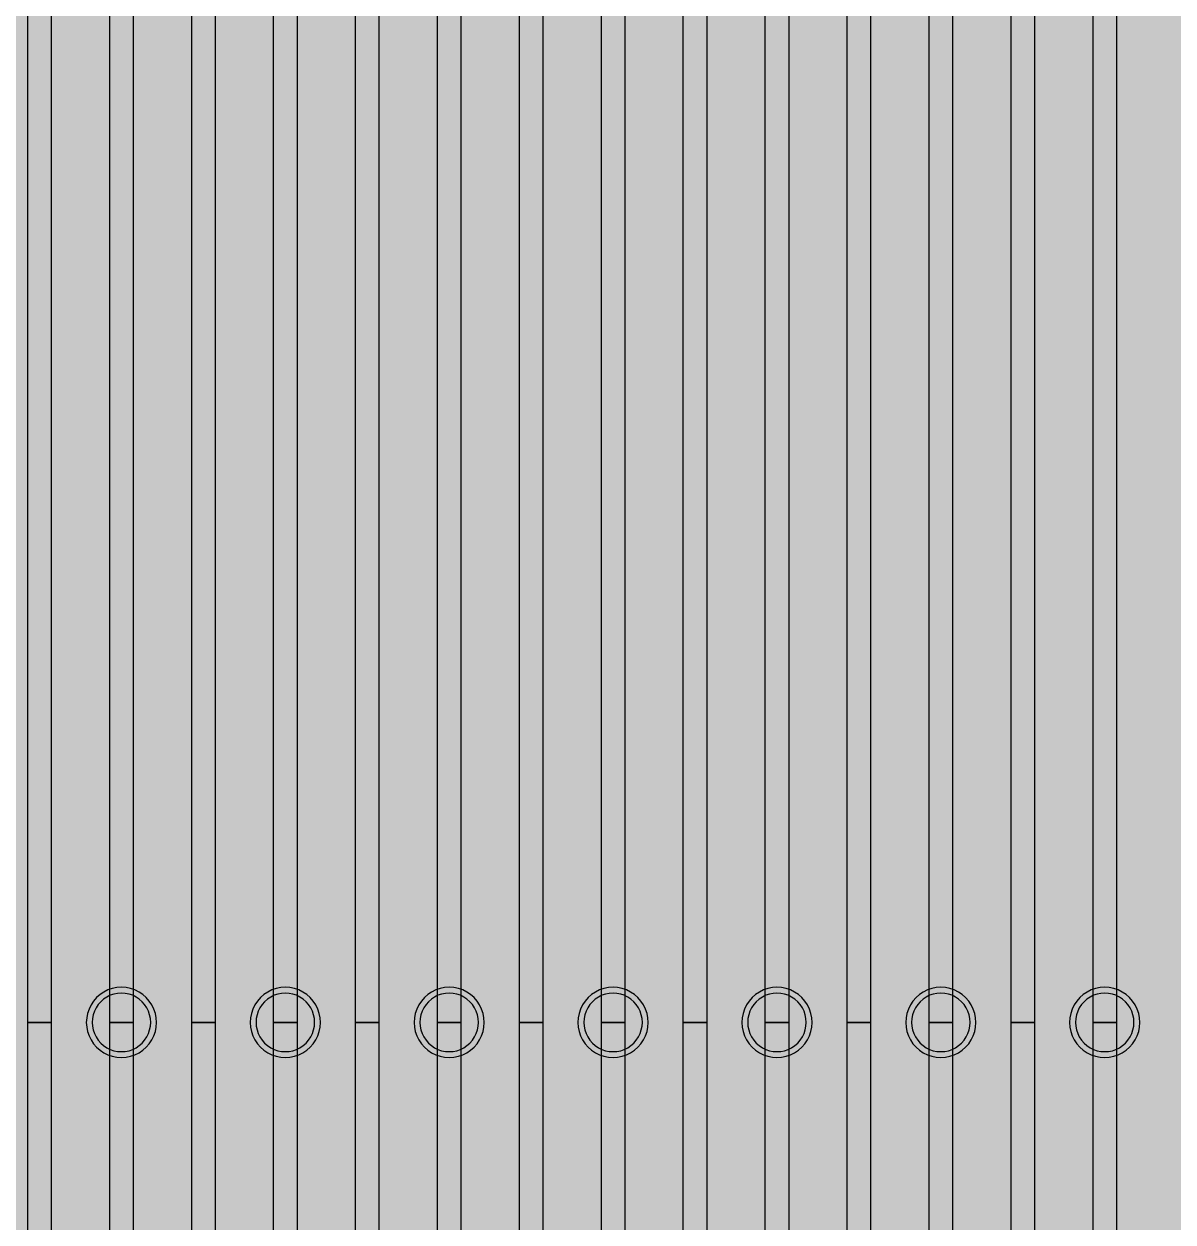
# Model space of a CAD drawing. Header units: metres. Extents: x -7231 to 10969, y -37556 to 1873.
# Drawn here: x 1703.2 to 1801.3, y -16649 to -16546.6 of the extents above; entities that cross this region are included whole.
import ezdxf

# ---------------------------------------------------------------- set-up
doc = ezdxf.new("R2010")
doc.units = ezdxf.units.M
for name, color, linetype in [('Metal1', 4, 'CONTINUOUS'), ('Metal2', 3, 'CONTINUOUS'), ('Polyimide', 7, 'CONTINUOUS')]:
    doc.layers.add(name, color=color, linetype=linetype)

msp = doc.modelspace()

# ---------------------------------------------------------------- hatches: boundary and pattern name
at = {"layer": 'Polyimide'}
msp.add_hatch(color=7, dxfattribs=at).paths.add_polyline_path([(4065.69, -468), (4066.67, -501.99), (4068.51, -535.99), (4071.41, -569.99), (4075.54, -603.99), (4081.04, -637.99), (4088.01, -671.99), (4096.52, -705.98), (4106.62, -739.98), (4118.33, -773.98), (4131.63, -807.98), (4146.49, -841.98), (4162.87, -875.98), (4180.68, -909.97), (4199.83, -943.97), (4220.22, -977.97), (4241.73, -1011.97), (4264.21, -1045.97), (4287.52, -1079.96), (4311.51, -1113.96), (4336.01, -1147.96), (4360.86, -1181.96), (4385.88, -1215.96), (4410.89, -1249.96), (4435.74, -1283.95), (4460.24, -1317.95), (4484.23, -1351.95), (4507.54, -1385.95), (4530.02, -1419.95), (4551.53, -1453.94), (4571.92, -1487.94), (4591.07, -1521.94), (4608.88, -1555.94), (4625.26, -1589.94), (4640.12, -1623.94), (4653.42, -1657.93), (4665.13, -1691.93), (4675.23, -1725.93), (4683.74, -1759.93), (4690.71, -1793.93), (4696.21, -1827.93), (4700.34, -1861.92), (4703.24, -1895.92), (4705.08, -1929.92), (4706.06, -1963.92), (4706.44, -1997.92), (4706.5, -2031.91), (4706.5, -4793.02), (4709.95, -4838.39), (4720.22, -4882.71), (4737.08, -4924.98), (4760.13, -4964.2), (4788.85, -4999.49), (4822.58, -5030.03), (4860.53, -5055.12), (4901.85, -5074.18), (4901.85, -5074.18), (4970.68, -5105.23), (5034.7, -5145.26), (5092.76, -5193.54), (5143.8, -5249.19), (5186.89, -5311.2), (5221.24, -5378.44), (5246.23, -5449.69), (5261.41, -5523.66), (5266.5, -5599), (5261.41, -5674.34), (5246.23, -5748.31), (5221.24, -5819.56), (5186.89, -5886.8), (5143.8, -5948.81), (5092.76, -6004.46), (5034.7, -6052.74), (4970.68, -6092.77), (4901.85, -6123.82), (4860.53, -6142.88), (4822.58, -6167.97), (4788.85, -6198.51), (4760.13, -6233.8), (4737.08, -6273.02), (4720.22, -6315.29), (4709.95, -6359.61), (4706.5, -6404.98), (4706.5, -9221.52), (4709.95, -9266.88), (4720.22, -9311.21), (4737.08, -9353.47), (4760.13, -9392.7), (4788.85, -9427.98), (4822.58, -9458.52), (4860.53, -9483.61), (4901.85, -9502.67), (4970.68, -9533.72), (5034.7, -9573.75), (5092.76, -9622.03), (5143.8, -9677.68), (5186.89, -9739.69), (5221.24, -9806.94), (5246.23, -9878.19), (5261.41, -9952.16), (5266.5, -10027.49), (5261.41, -10102.83), (5246.23, -10176.8), (5221.24, -10248.05), (5186.89, -10315.3), (5143.8, -10377.31), (5092.76, -10432.96), (5034.7, -10481.24), (4970.68, -10521.27), (4901.85, -10552.32), (4860.53, -10571.38), (4822.58, -10596.46), (4788.85, -10627), (4760.13, -10662.29), (4737.08, -10701.52), (4720.22, -10743.78), (4709.95, -10788.1), (4706.5, -10833.47), (4706.5, -13650.01), (4709.95, -13695.38), (4720.22, -13739.7), (4737.08, -13781.96), (4760.13, -13821.19), (4788.85, -13856.48), (4822.58, -13887.02), (4860.53, -13912.11), (4901.85, -13931.17), (4970.68, -13962.22), (5034.7, -14002.25), (5092.76, -14050.53), (5143.8, -14106.18), (5186.89, -14168.19), (5221.24, -14235.43), (5246.23, -14306.68), (5261.41, -14380.65), (5266.5, -14455.99), (5261.41, -14531.33), (5246.23, -14605.29), (5221.24, -14676.55), (5186.89, -14743.79), (5143.8, -14805.8), (5092.76, -14861.45), (5034.7, -14909.73), (4970.68, -14949.76), (4901.85, -14980.81), (4860.53, -14999.87), (4822.58, -15024.96), (4788.85, -15055.5), (4760.13, -15090.79), (4737.08, -15130.01), (4720.22, -15172.27), (4709.95, -15216.6), (4706.5, -15261.97), (4706.5, -15455.99), (4720.95, -15750.04), (4764.14, -16041.26), (4835.68, -16326.84), (4934.86, -16604.04), (5060.74, -16870.18), (5212.09, -17122.7), (5387.47, -17359.17), (5585.18, -17577.31), (5803.32, -17775.02), (6039.79, -17950.4), (6292.31, -18101.75), (6558.45, -18227.63), (6835.65, -18326.81), (7121.23, -18398.34), (7412.45, -18441.54), (7706.5, -18455.99), (9969.01, -18455.99), (10047.42, -18459.84), (10125.08, -18471.36), (10201.23, -18490.44), (10275.15, -18516.89), (10346.12, -18550.45), (10413.46, -18590.81), (10476.52, -18637.58), (10534.69, -18690.3), (10587.41, -18748.47), (10634.18, -18811.53), (10674.54, -18878.87), (10708.11, -18949.84), (10734.56, -19023.76), (10753.63, -19099.92), (10765.15, -19177.58), (10769.01, -19255.99), (10769.01, -20895.8), (10730.24, -20951.41), (10694.6, -21009.08), (10662.21, -21068.63), (10633.17, -21129.89), (10607.55, -21192.66), (10585.45, -21256.74), (10566.93, -21321.96), (10552.05, -21388.09), (10540.84, -21454.95), (10533.35, -21522.33), (10529.6, -21590.02), (10529.6, -21657.81), (10533.35, -21725.5), (10540.84, -21792.87), (10552.05, -21859.73), (10566.93, -21925.87), (10585.45, -21991.08), (10607.55, -22055.17), (10633.17, -22117.94), (10662.21, -22179.19), (10694.6, -22238.74), (10730.24, -22296.41), (10769.01, -22352.03), (10769.01, -32454.24), (10728.74, -32510.49), (10691.72, -32568.92), (10658.05, -32629.35), (10627.85, -32691.58), (10601.2, -32755.42), (10578.21, -32820.67), (10558.93, -32887.1), (10543.44, -32954.52), (10531.77, -33022.71), (10523.97, -33091.44), (10520.07, -33160.51), (10520.07, -33229.69), (10523.97, -33298.75), (10531.77, -33367.49), (10543.44, -33435.67), (10558.93, -33503.09), (10578.21, -33569.53), (10601.2, -33634.77), (10627.85, -33698.61), (10658.05, -33760.85), (10691.72, -33821.28), (10728.74, -33879.71), (10769.01, -33935.96), (10769.01, -36556), (10765.15, -36634.41), (10753.63, -36712.07), (10734.56, -36788.23), (10708.11, -36862.15), (10674.54, -36933.12), (10634.18, -37000.46), (10587.41, -37063.51), (10534.69, -37121.69), (10476.52, -37174.41), (10413.46, -37221.18), (10346.12, -37261.54), (10275.15, -37295.1), (10201.23, -37321.55), (10125.08, -37340.63), (10047.42, -37352.15), (9969.01, -37356), (-6231.01, -37356), (-6309.42, -37352.15), (-6387.08, -37340.63), (-6463.23, -37321.55), (-6537.15, -37295.1), (-6608.12, -37261.54), (-6675.46, -37221.18), (-6738.52, -37174.41), (-6796.69, -37121.69), (-6849.41, -37063.51), (-6896.18, -37000.46), (-6936.54, -36933.12), (-6970.11, -36862.15), (-6996.56, -36788.23), (-7015.63, -36712.07), (-7027.15, -36634.41), (-7031.01, -36556), (-7031.01, -33936), (-6990.74, -33879.75), (-6953.7, -33821.31), (-6920.03, -33760.88), (-6889.82, -33698.64), (-6863.18, -33634.8), (-6840.18, -33569.55), (-6820.9, -33503.11), (-6805.4, -33435.69), (-6793.74, -33367.49), (-6785.94, -33298.75), (-6782.03, -33229.68), (-6782.03, -33160.5), (-6785.94, -33091.43), (-6793.74, -33022.69), (-6805.4, -32954.5), (-6820.9, -32887.07), (-6840.18, -32820.63), (-6863.18, -32755.39), (-6889.82, -32691.54), (-6920.03, -32629.3), (-6953.7, -32568.87), (-6990.74, -32510.43), (-7031.01, -32454.18), (-7031.01, -22364.83), (-6990.74, -22308.58), (-6953.7, -22250.14), (-6920.03, -22189.71), (-6889.82, -22127.47), (-6863.18, -22063.62), (-6840.18, -21998.38), (-6820.9, -21931.94), (-6805.4, -21864.51), (-6793.74, -21796.32), (-6785.94, -21727.58), (-6782.03, -21658.51), (-6782.03, -21589.33), (-6785.94, -21520.26), (-6793.74, -21451.52), (-6805.4, -21383.32), (-6820.9, -21315.9), (-6840.18, -21249.46), (-6863.18, -21184.21), (-6889.82, -21120.37), (-6920.03, -21058.13), (-6953.7, -20997.7), (-6990.74, -20939.26), (-7031.01, -20883.01), (-7031.01, -19255.99), (-7027.15, -19177.58), (-7015.63, -19099.92), (-6996.56, -19023.76), (-6970.11, -18949.84), (-6936.54, -18878.87), (-6896.18, -18811.53), (-6849.41, -18748.47), (-6796.69, -18690.3), (-6738.52, -18637.58), (-6675.46, -18590.81), (-6608.12, -18550.45), (-6537.15, -18516.89), (-6463.23, -18490.44), (-6387.08, -18471.36), (-6309.42, -18459.84), (-6231.01, -18455.99), (-3968.5, -18455.99), (-3674.45, -18441.54), (-3383.23, -18398.34), (-3097.65, -18326.81), (-2820.45, -18227.63), (-2554.31, -18101.75), (-2301.79, -17950.4), (-2065.32, -17775.02), (-1847.18, -17577.31), (-1649.47, -17359.17), (-1474.09, -17122.7), (-1322.74, -16870.18), (-1196.86, -16604.04), (-1097.68, -16326.84), (-1026.14, -16041.26), (-982.95, -15750.04), (-968.5, -15455.99), (-968.5, -15261.97), (-971.95, -15216.6), (-982.22, -15172.27), (-999.08, -15130.01), (-1022.13, -15090.79), (-1050.85, -15055.5), (-1084.58, -15024.96), (-1122.53, -14999.87), (-1163.85, -14980.81), (-1232.68, -14949.76), (-1296.7, -14909.73), (-1354.76, -14861.45), (-1405.8, -14805.8), (-1448.89, -14743.79), (-1483.24, -14676.55), (-1508.23, -14605.29), (-1523.41, -14531.33), (-1528.5, -14455.99), (-1523.41, -14380.65), (-1508.23, -14306.68), (-1483.24, -14235.43), (-1448.89, -14168.19), (-1405.8, -14106.18), (-1354.76, -14050.53), (-1296.7, -14002.25), (-1232.68, -13962.22), (-1163.85, -13931.17), (-1122.53, -13912.11), (-1084.58, -13887.02), (-1050.85, -13856.48), (-1022.13, -13821.19), (-999.08, -13781.96), (-982.22, -13739.7), (-971.95, -13695.38), (-968.5, -13650.01), (-968.5, -12309.64), (-971.95, -12264.27), (-982.22, -12219.94), (-999.08, -12177.68), (-1022.13, -12138.46), (-1050.85, -12103.17), (-1084.58, -12072.63), (-1122.53, -12047.54), (-1163.85, -12028.48), (-1232.68, -11997.43), (-1296.7, -11957.4), (-1354.76, -11909.12), (-1405.8, -11853.47), (-1448.89, -11791.46), (-1483.24, -11724.22), (-1508.23, -11652.96), (-1523.41, -11579), (-1528.5, -11503.66), (-1523.41, -11428.32), (-1508.23, -11354.35), (-1483.24, -11283.1), (-1448.89, -11215.86), (-1405.8, -11153.85), (-1354.76, -11098.2), (-1296.7, -11049.92), (-1232.68, -11009.89), (-1163.85, -10978.84), (-1122.53, -10959.78), (-1084.58, -10934.69), (-1050.85, -10904.15), (-1022.13, -10868.86), (-999.08, -10829.63), (-982.22, -10787.37), (-971.95, -10743.05), (-968.5, -10697.68), (-968.5, -9357.31), (-971.95, -9311.94), (-982.22, -9267.62), (-999.08, -9225.35), (-1022.13, -9186.13), (-1050.85, -9150.84), (-1084.58, -9120.3), (-1122.53, -9095.21), (-1163.85, -9076.15), (-1163.85, -9076.15), (-1232.68, -9045.1), (-1296.7, -9005.07), (-1354.76, -8956.79), (-1405.8, -8901.14), (-1448.89, -8839.13), (-1483.24, -8771.89), (-1508.23, -8700.64), (-1523.41, -8626.67), (-1528.5, -8551.33), (-1523.41, -8475.99), (-1508.23, -8402.02), (-1483.24, -8330.77), (-1448.89, -8263.53), (-1405.8, -8201.52), (-1354.76, -8145.87), (-1296.7, -8097.59), (-1232.68, -8057.56), (-1163.85, -8026.51), (-1163.85, -8026.51), (-1122.53, -8007.45), (-1084.58, -7982.36), (-1050.85, -7951.82), (-1022.13, -7916.53), (-999.08, -7877.31), (-982.22, -7835.04), (-971.95, -7790.72), (-968.5, -7745.35), (-968.5, -6404.98), (-971.95, -6359.61), (-982.22, -6315.29), (-999.08, -6273.02), (-1022.13, -6233.8), (-1050.85, -6198.51), (-1084.58, -6167.97), (-1122.53, -6142.88), (-1163.85, -6123.82), (-1163.85, -6123.82), (-1232.68, -6092.77), (-1296.7, -6052.74), (-1354.76, -6004.46), (-1405.8, -5948.81), (-1448.89, -5886.8), (-1483.24, -5819.56), (-1508.23, -5748.31), (-1523.41, -5674.34), (-1528.5, -5599), (-1523.41, -5523.66), (-1508.23, -5449.69), (-1483.24, -5378.44), (-1448.89, -5311.2), (-1405.8, -5249.19), (-1354.76, -5193.54), (-1296.7, -5145.26), (-1232.68, -5105.23), (-1163.85, -5074.18), (-1163.85, -5074.18), (-1122.53, -5055.12), (-1084.58, -5030.03), (-1050.85, -4999.49), (-1022.13, -4964.2), (-999.08, -4924.98), (-982.22, -4882.71), (-971.95, -4838.39), (-968.5, -4793.02), (-968.5, -2031.91), (-968.44, -1997.92), (-968.06, -1963.92), (-967.05, -1929.92), (-965.18, -1895.92), (-962.22, -1861.92), (-958.01, -1827.93), (-952.41, -1793.93), (-945.31, -1759.93), (-936.64, -1725.93), (-926.35, -1691.93), (-914.43, -1657.93), (-900.88, -1623.94), (-885.74, -1589.94), (-869.05, -1555.94), (-850.91, -1521.94), (-831.4, -1487.94), (-810.63, -1453.94), (-788.72, -1419.95), (-765.82, -1385.95), (-742.07, -1351.95), (-717.63, -1317.95), (-692.67, -1283.95), (-667.36, -1249.96), (-641.88, -1215.96), (-616.39, -1181.96), (-591.08, -1147.96), (-566.12, -1113.96), (-541.68, -1079.96), (-517.93, -1045.97), (-495.03, -1011.97), (-473.12, -977.97), (-452.35, -943.97), (-432.84, -909.97), (-414.7, -875.98), (-398.01, -841.98), (-382.87, -807.98), (-369.32, -773.98), (-357.4, -739.98), (-347.11, -705.98), (-338.44, -671.99), (-331.34, -637.99), (-325.74, -603.99), (-321.53, -569.99), (-318.57, -535.99), (-316.7, -501.99), (-315.69, -468), (-315.31, -434), (-315.25, -400), (-315.25, 401), (-315.25, 451), (-315.25, 1644), (-270.25, 1644), (-270.03, 1637.13), (-269.35, 1630.29), (-268.23, 1623.52), (-266.67, 1616.82), (-264.68, 1610.25), (-262.26, 1603.82), (-259.42, 1597.56), (-256.18, 1591.5), (-252.55, 1585.67), (-248.55, 1580.08), (-244.19, 1574.77), (-239.5, 1569.75), (-234.48, 1565.06), (-229.17, 1560.7), (-223.58, 1556.7), (-217.75, 1553.07), (-211.69, 1549.83), (-205.43, 1546.99), (-199, 1544.57), (-192.43, 1542.58), (-185.73, 1541.02), (-178.96, 1539.9), (-172.12, 1539.22), (-165.25, 1539), (-158.38, 1539.22), (-151.54, 1539.9), (-144.77, 1541.02), (-138.07, 1542.58), (-131.5, 1544.57), (-125.07, 1546.99), (-118.81, 1549.83), (-112.75, 1553.07), (-106.92, 1556.7), (-101.33, 1560.7), (-96.02, 1565.06), (-91, 1569.75), (-86.31, 1574.77), (-81.95, 1580.08), (-77.95, 1585.67), (-74.32, 1591.5), (-71.08, 1597.56), (-68.24, 1603.82), (-65.82, 1610.25), (-63.83, 1616.82), (-62.27, 1623.52), (-61.15, 1630.29), (-60.47, 1637.13), (-60.25, 1644), (1853, 1644), (1853, 1573), (3815.25, 1573), (3815.46, 1579.54), (3816.11, 1586.05), (3817.17, 1592.51), (3818.66, 1598.88), (3820.56, 1605.14), (3822.86, 1611.27), (3825.56, 1617.23), (3828.65, 1623), (3832.1, 1628.56), (3835.91, 1633.88), (3840.07, 1638.93), (3844.54, 1643.71), (3849.32, 1648.18), (3854.37, 1652.34), (3859.69, 1656.15), (3865.25, 1659.6), (3871.02, 1662.69), (3876.98, 1665.39), (3883.11, 1667.69), (3889.37, 1669.59), (3895.74, 1671.08), (3902.2, 1672.14), (3908.71, 1672.79), (3915.25, 1673), (3921.79, 1672.79), (3928.3, 1672.14), (3934.76, 1671.08), (3941.13, 1669.59), (3947.39, 1667.69), (3953.52, 1665.39), (3959.48, 1662.69), (3965.25, 1659.6), (3970.81, 1656.15), (3976.13, 1652.34), (3981.18, 1648.18), (3985.96, 1643.71), (3990.43, 1638.93), (3994.59, 1633.88), (3998.4, 1628.56), (4001.85, 1623), (4004.94, 1617.23), (4007.64, 1611.27), (4009.94, 1605.14), (4011.84, 1598.88), (4013.33, 1592.51), (4014.39, 1586.05), (4015.04, 1579.54), (4015.25, 1573), (4065.25, 1573), (4065.25, 451), (4065.25, 401), (4065.25, -400), (4065.31, -434), (4065.69, -468)])

# ---------------------------------------------------------------- linework, layer by layer
at = {"layer": 'Metal1'}
for points in [[(1705.5, -2031.91), (1705.5, -16631.91), (1703.5, -16631.91), (1703.5, -2031.92)], [(1712.5, -2031.91), (1712.5, -16631.91), (1710.5, -16631.91), (1710.5, -2031.92)], [(1719.5, -2031.91), (1719.5, -16631.91), (1717.5, -16631.91), (1717.5, -2031.92)], [(1726.5, -2031.91), (1726.5, -16631.91), (1724.5, -16631.91), (1724.5, -2031.92)], [(1733.5, -2031.91), (1733.5, -16631.91), (1731.5, -16631.91), (1731.5, -2031.92)], [(1740.5, -2031.91), (1740.5, -16631.91), (1738.5, -16631.91), (1738.5, -2031.92)], [(1747.5, -2031.9), (1747.5, -16631.91), (1745.5, -16631.91), (1745.5, -2031.93)], [(1754.5, -2031.9), (1754.5, -16631.91), (1752.5, -16631.91), (1752.5, -2031.93)], [(1761.5, -2031.9), (1761.5, -16631.91), (1759.5, -16631.91), (1759.5, -2031.93)], [(1768.5, -2031.9), (1768.5, -16631.91), (1766.5, -16631.91), (1766.5, -2031.93)], [(1775.5, -2031.9), (1775.5, -16631.91), (1773.5, -16631.91), (1773.5, -2031.93)], [(1782.5, -2031.9), (1782.5, -16631.91), (1780.5, -16631.91), (1780.5, -2031.93)], [(1789.5, -2031.9), (1789.5, -16631.91), (1787.5, -16631.91), (1787.5, -2031.93)], [(1796.5, -2031.9), (1796.5, -16631.91), (1794.5, -16631.91), (1794.5, -2031.93)], [(1713.96, -17789.49), (1712.46, -17766.99), (1710.97, -17744.48), (1709.48, -17721.98), (1707.98, -17699.48), (1706.49, -17676.98), (1705, -17654.48), (1704.1, -17640.96), (1703.5, -17622.91), (1703.5, -16631.91), (1705.5, -16631.91), (1705.5, -17622.88), (1706.1, -17640.87), (1706.99, -17654.35), (1708.49, -17676.85), (1709.98, -17699.35), (1711.47, -17721.85), (1712.97, -17744.35), (1714.46, -17766.85), (1715.95, -17789.35)], [(1727.07, -17789.48), (1725.7, -17766.98), (1724.34, -17744.48), (1722.97, -17721.98), (1721.6, -17699.48), (1720.24, -17676.98), (1718.87, -17654.48), (1718.05, -17640.96), (1717.5, -17622.91), (1717.5, -16631.91), (1719.5, -16631.91), (1719.5, -17622.88), (1720.05, -17640.87), (1720.86, -17654.35), (1722.23, -17676.86), (1723.6, -17699.36), (1724.96, -17721.86), (1726.33, -17744.36), (1727.7, -17766.86), (1729.06, -17789.36)], [(1740.18, -17789.47), (1738.94, -17766.97), (1737.7, -17744.47), (1736.46, -17721.97), (1735.22, -17699.47), (1733.98, -17676.97), (1732.74, -17654.47), (1732, -17640.96), (1731.5, -17622.91), (1731.5, -16631.91), (1733.5, -16631.91), (1733.5, -17622.89), (1734, -17640.87), (1734.74, -17654.36), (1735.98, -17676.86), (1737.22, -17699.36), (1738.46, -17721.86), (1739.7, -17744.36), (1740.94, -17766.86), (1742.18, -17789.36)], [(1753.29, -17789.47), (1752.18, -17766.97), (1751.06, -17744.47), (1749.95, -17721.97), (1748.84, -17699.47), (1747.73, -17676.97), (1746.61, -17654.46), (1745.95, -17640.95), (1745.5, -17622.92), (1745.5, -16631.91), (1747.5, -16631.91), (1747.5, -17622.89), (1747.94, -17640.88), (1748.61, -17654.37), (1749.72, -17676.87), (1750.84, -17699.37), (1751.95, -17721.87), (1753.06, -17744.37), (1754.17, -17766.87), (1755.29, -17789.37)], [(1766.4, -17789.46), (1765.41, -17766.96), (1764.43, -17744.46), (1763.44, -17721.96), (1762.46, -17699.46), (1761.47, -17676.96), (1760.49, -17654.46), (1759.89, -17640.95), (1759.5, -17622.92), (1759.5, -16631.91), (1761.5, -16631.91), (1761.5, -17622.89), (1761.89, -17640.88), (1762.48, -17654.37), (1763.47, -17676.87), (1764.45, -17699.37), (1765.44, -17721.87), (1766.43, -17744.37), (1767.41, -17766.88), (1768.4, -17789.38)], [(1779.51, -17789.46), (1778.65, -17766.96), (1777.79, -17744.46), (1776.93, -17721.96), (1776.08, -17699.45), (1775.22, -17676.95), (1774.36, -17654.45), (1773.84, -17640.94), (1773.5, -17622.92), (1773.5, -16631.91), (1775.5, -16631.91), (1775.5, -17622.9), (1775.84, -17640.89), (1776.36, -17654.38), (1777.22, -17676.88), (1778.07, -17699.38), (1778.93, -17721.88), (1779.79, -17744.38), (1780.65, -17766.88), (1781.51, -17789.38)], [(1792.62, -17789.45), (1791.89, -17766.95), (1791.16, -17744.45), (1790.42, -17721.95), (1789.69, -17699.45), (1788.96, -17676.95), (1788.23, -17654.45), (1787.79, -17640.94), (1787.5, -17622.92), (1787.5, -16631.91), (1789.5, -16631.91), (1789.5, -17622.9), (1789.79, -17640.89), (1790.23, -17654.38), (1790.96, -17676.88), (1791.69, -17699.38), (1792.42, -17721.88), (1793.15, -17744.39), (1793.89, -17766.89), (1794.62, -17789.39)]]:
    msp.add_lwpolyline(points, dxfattribs=at)
for points in [[(1714.5, -16631.91), (1714.47, -16631.52), (1714.4, -16631.14), (1714.27, -16630.77), (1714.1, -16630.41), (1713.88, -16630.09), (1713.62, -16629.79), (1713.33, -16629.53), (1713, -16629.32), (1712.65, -16629.14), (1712.28, -16629.02), (1711.89, -16628.94), (1711.5, -16628.91), (1711.11, -16628.94), (1710.72, -16629.02), (1710.35, -16629.14), (1710, -16629.32), (1709.67, -16629.53), (1709.38, -16629.79), (1709.12, -16630.09), (1708.9, -16630.41), (1708.73, -16630.77), (1708.6, -16631.14), (1708.53, -16631.52), (1708.5, -16631.91), (1708.53, -16632.31), (1708.6, -16632.69), (1708.73, -16633.06), (1708.9, -16633.41), (1709.12, -16633.74), (1709.38, -16634.04), (1709.67, -16634.29), (1710, -16634.51), (1710.35, -16634.69), (1710.72, -16634.81), (1711.11, -16634.89), (1711.5, -16634.91), (1711.89, -16634.89), (1712.28, -16634.81), (1712.65, -16634.69), (1713, -16634.51), (1713.33, -16634.29), (1713.62, -16634.04), (1713.88, -16633.74), (1714.1, -16633.41), (1714.27, -16633.06), (1714.4, -16632.69), (1714.47, -16632.31), (1714.5, -16631.91)], [(1728.5, -16631.91), (1728.47, -16631.52), (1728.4, -16631.14), (1728.27, -16630.77), (1728.1, -16630.41), (1727.88, -16630.09), (1727.62, -16629.79), (1727.33, -16629.53), (1727, -16629.32), (1726.65, -16629.14), (1726.28, -16629.02), (1725.89, -16628.94), (1725.5, -16628.91), (1725.11, -16628.94), (1724.72, -16629.02), (1724.35, -16629.14), (1724, -16629.32), (1723.67, -16629.53), (1723.38, -16629.79), (1723.12, -16630.09), (1722.9, -16630.41), (1722.73, -16630.77), (1722.6, -16631.14), (1722.53, -16631.52), (1722.5, -16631.91), (1722.53, -16632.31), (1722.6, -16632.69), (1722.73, -16633.06), (1722.9, -16633.41), (1723.12, -16633.74), (1723.38, -16634.04), (1723.67, -16634.29), (1724, -16634.51), (1724.35, -16634.69), (1724.72, -16634.81), (1725.11, -16634.89), (1725.5, -16634.91), (1725.89, -16634.89), (1726.28, -16634.81), (1726.65, -16634.69), (1727, -16634.51), (1727.33, -16634.29), (1727.62, -16634.04), (1727.88, -16633.74), (1728.1, -16633.41), (1728.27, -16633.06), (1728.4, -16632.69), (1728.47, -16632.31), (1728.5, -16631.91)], [(1742.5, -16631.91), (1742.47, -16631.52), (1742.4, -16631.14), (1742.27, -16630.77), (1742.1, -16630.41), (1741.88, -16630.09), (1741.62, -16629.79), (1741.33, -16629.53), (1741, -16629.32), (1740.65, -16629.14), (1740.28, -16629.02), (1739.89, -16628.94), (1739.5, -16628.91), (1739.11, -16628.94), (1738.72, -16629.02), (1738.35, -16629.14), (1738, -16629.32), (1737.67, -16629.53), (1737.38, -16629.79), (1737.12, -16630.09), (1736.9, -16630.41), (1736.73, -16630.77), (1736.6, -16631.14), (1736.53, -16631.52), (1736.5, -16631.91), (1736.53, -16632.31), (1736.6, -16632.69), (1736.73, -16633.06), (1736.9, -16633.41), (1737.12, -16633.74), (1737.38, -16634.04), (1737.67, -16634.29), (1738, -16634.51), (1738.35, -16634.69), (1738.72, -16634.81), (1739.11, -16634.89), (1739.5, -16634.91), (1739.89, -16634.89), (1740.28, -16634.81), (1740.65, -16634.69), (1741, -16634.51), (1741.33, -16634.29), (1741.62, -16634.04), (1741.88, -16633.74), (1742.1, -16633.41), (1742.27, -16633.06), (1742.4, -16632.69), (1742.47, -16632.31), (1742.5, -16631.91)], [(1756.5, -16631.91), (1756.47, -16631.52), (1756.4, -16631.14), (1756.27, -16630.77), (1756.1, -16630.41), (1755.88, -16630.09), (1755.62, -16629.79), (1755.33, -16629.53), (1755, -16629.32), (1754.65, -16629.14), (1754.28, -16629.02), (1753.89, -16628.94), (1753.5, -16628.91), (1753.11, -16628.94), (1752.72, -16629.02), (1752.35, -16629.14), (1752, -16629.32), (1751.67, -16629.53), (1751.38, -16629.79), (1751.12, -16630.09), (1750.9, -16630.41), (1750.73, -16630.77), (1750.6, -16631.14), (1750.53, -16631.52), (1750.5, -16631.91), (1750.53, -16632.31), (1750.6, -16632.69), (1750.73, -16633.06), (1750.9, -16633.41), (1751.12, -16633.74), (1751.38, -16634.04), (1751.67, -16634.29), (1752, -16634.51), (1752.35, -16634.69), (1752.72, -16634.81), (1753.11, -16634.89), (1753.5, -16634.91), (1753.89, -16634.89), (1754.28, -16634.81), (1754.65, -16634.69), (1755, -16634.51), (1755.33, -16634.29), (1755.62, -16634.04), (1755.88, -16633.74), (1756.1, -16633.41), (1756.27, -16633.06), (1756.4, -16632.69), (1756.47, -16632.31), (1756.5, -16631.91)], [(1770.5, -16631.91), (1770.47, -16631.52), (1770.4, -16631.14), (1770.27, -16630.77), (1770.1, -16630.41), (1769.88, -16630.09), (1769.62, -16629.79), (1769.33, -16629.53), (1769, -16629.32), (1768.65, -16629.14), (1768.28, -16629.02), (1767.89, -16628.94), (1767.5, -16628.91), (1767.11, -16628.94), (1766.72, -16629.02), (1766.35, -16629.14), (1766, -16629.32), (1765.67, -16629.53), (1765.38, -16629.79), (1765.12, -16630.09), (1764.9, -16630.41), (1764.73, -16630.77), (1764.6, -16631.14), (1764.53, -16631.52), (1764.5, -16631.91), (1764.53, -16632.31), (1764.6, -16632.69), (1764.73, -16633.06), (1764.9, -16633.41), (1765.12, -16633.74), (1765.38, -16634.04), (1765.67, -16634.29), (1766, -16634.51), (1766.35, -16634.69), (1766.72, -16634.81), (1767.11, -16634.89), (1767.5, -16634.91), (1767.89, -16634.89), (1768.28, -16634.81), (1768.65, -16634.69), (1769, -16634.51), (1769.33, -16634.29), (1769.62, -16634.04), (1769.88, -16633.74), (1770.1, -16633.41), (1770.27, -16633.06), (1770.4, -16632.69), (1770.47, -16632.31), (1770.5, -16631.91)], [(1784.5, -16631.91), (1784.47, -16631.52), (1784.4, -16631.14), (1784.27, -16630.77), (1784.1, -16630.41), (1783.88, -16630.09), (1783.62, -16629.79), (1783.33, -16629.53), (1783, -16629.32), (1782.65, -16629.14), (1782.28, -16629.02), (1781.89, -16628.94), (1781.5, -16628.91), (1781.11, -16628.94), (1780.72, -16629.02), (1780.35, -16629.14), (1780, -16629.32), (1779.67, -16629.53), (1779.38, -16629.79), (1779.12, -16630.09), (1778.9, -16630.41), (1778.73, -16630.77), (1778.6, -16631.14), (1778.53, -16631.52), (1778.5, -16631.91), (1778.53, -16632.31), (1778.6, -16632.69), (1778.73, -16633.06), (1778.9, -16633.41), (1779.12, -16633.74), (1779.38, -16634.04), (1779.67, -16634.29), (1780, -16634.51), (1780.35, -16634.69), (1780.72, -16634.81), (1781.11, -16634.89), (1781.5, -16634.91), (1781.89, -16634.89), (1782.28, -16634.81), (1782.65, -16634.69), (1783, -16634.51), (1783.33, -16634.29), (1783.62, -16634.04), (1783.88, -16633.74), (1784.1, -16633.41), (1784.27, -16633.06), (1784.4, -16632.69), (1784.47, -16632.31), (1784.5, -16631.91)], [(1798.5, -16631.91), (1798.47, -16631.52), (1798.4, -16631.14), (1798.27, -16630.77), (1798.1, -16630.41), (1797.88, -16630.09), (1797.62, -16629.79), (1797.33, -16629.53), (1797, -16629.32), (1796.65, -16629.14), (1796.28, -16629.02), (1795.89, -16628.94), (1795.5, -16628.91), (1795.11, -16628.94), (1794.72, -16629.02), (1794.35, -16629.14), (1794, -16629.32), (1793.67, -16629.53), (1793.38, -16629.79), (1793.12, -16630.09), (1792.9, -16630.41), (1792.73, -16630.77), (1792.6, -16631.14), (1792.53, -16631.52), (1792.5, -16631.91), (1792.53, -16632.31), (1792.6, -16632.69), (1792.73, -16633.06), (1792.9, -16633.41), (1793.12, -16633.74), (1793.38, -16634.04), (1793.67, -16634.29), (1794, -16634.51), (1794.35, -16634.69), (1794.72, -16634.81), (1795.11, -16634.89), (1795.5, -16634.91), (1795.89, -16634.89), (1796.28, -16634.81), (1796.65, -16634.69), (1797, -16634.51), (1797.33, -16634.29), (1797.62, -16634.04), (1797.88, -16633.74), (1798.1, -16633.41), (1798.27, -16633.06), (1798.4, -16632.69), (1798.47, -16632.31), (1798.5, -16631.91)]]:
    msp.add_lwpolyline(points, close=True, dxfattribs=at)
at = {"layer": 'Metal2'}
for points in [[(1714.5, -16631.91), (1714.47, -16631.52), (1714.4, -16631.14), (1714.27, -16630.77), (1714.1, -16630.41), (1713.88, -16630.09), (1713.62, -16629.79), (1713.33, -16629.53), (1713, -16629.32), (1712.65, -16629.14), (1712.28, -16629.02), (1711.89, -16628.94), (1711.5, -16628.91), (1711.11, -16628.94), (1710.72, -16629.02), (1710.35, -16629.14), (1710, -16629.32), (1709.67, -16629.53), (1709.38, -16629.79), (1709.12, -16630.09), (1708.9, -16630.41), (1708.73, -16630.77), (1708.6, -16631.14), (1708.53, -16631.52), (1708.5, -16631.91), (1708.53, -16632.31), (1708.6, -16632.69), (1708.73, -16633.06), (1708.9, -16633.41), (1709.12, -16633.74), (1709.38, -16634.04), (1709.67, -16634.29), (1710, -16634.51), (1710.35, -16634.69), (1710.72, -16634.81), (1711.11, -16634.89), (1711.5, -16634.91), (1711.89, -16634.89), (1712.28, -16634.81), (1712.65, -16634.69), (1713, -16634.51), (1713.33, -16634.29), (1713.62, -16634.04), (1713.88, -16633.74), (1714.1, -16633.41), (1714.27, -16633.06), (1714.4, -16632.69), (1714.47, -16632.31), (1714.5, -16631.91)], [(1728.5, -16631.91), (1728.47, -16631.52), (1728.4, -16631.14), (1728.27, -16630.77), (1728.1, -16630.41), (1727.88, -16630.09), (1727.62, -16629.79), (1727.33, -16629.53), (1727, -16629.32), (1726.65, -16629.14), (1726.28, -16629.02), (1725.89, -16628.94), (1725.5, -16628.91), (1725.11, -16628.94), (1724.72, -16629.02), (1724.35, -16629.14), (1724, -16629.32), (1723.67, -16629.53), (1723.38, -16629.79), (1723.12, -16630.09), (1722.9, -16630.41), (1722.73, -16630.77), (1722.6, -16631.14), (1722.53, -16631.52), (1722.5, -16631.91), (1722.53, -16632.31), (1722.6, -16632.69), (1722.73, -16633.06), (1722.9, -16633.41), (1723.12, -16633.74), (1723.38, -16634.04), (1723.67, -16634.29), (1724, -16634.51), (1724.35, -16634.69), (1724.72, -16634.81), (1725.11, -16634.89), (1725.5, -16634.91), (1725.89, -16634.89), (1726.28, -16634.81), (1726.65, -16634.69), (1727, -16634.51), (1727.33, -16634.29), (1727.62, -16634.04), (1727.88, -16633.74), (1728.1, -16633.41), (1728.27, -16633.06), (1728.4, -16632.69), (1728.47, -16632.31), (1728.5, -16631.91)], [(1742.5, -16631.91), (1742.47, -16631.52), (1742.4, -16631.14), (1742.27, -16630.77), (1742.1, -16630.41), (1741.88, -16630.09), (1741.62, -16629.79), (1741.33, -16629.53), (1741, -16629.32), (1740.65, -16629.14), (1740.28, -16629.02), (1739.89, -16628.94), (1739.5, -16628.91), (1739.11, -16628.94), (1738.72, -16629.02), (1738.35, -16629.14), (1738, -16629.32), (1737.67, -16629.53), (1737.38, -16629.79), (1737.12, -16630.09), (1736.9, -16630.41), (1736.73, -16630.77), (1736.6, -16631.14), (1736.53, -16631.52), (1736.5, -16631.91), (1736.53, -16632.31), (1736.6, -16632.69), (1736.73, -16633.06), (1736.9, -16633.41), (1737.12, -16633.74), (1737.38, -16634.04), (1737.67, -16634.29), (1738, -16634.51), (1738.35, -16634.69), (1738.72, -16634.81), (1739.11, -16634.89), (1739.5, -16634.91), (1739.89, -16634.89), (1740.28, -16634.81), (1740.65, -16634.69), (1741, -16634.51), (1741.33, -16634.29), (1741.62, -16634.04), (1741.88, -16633.74), (1742.1, -16633.41), (1742.27, -16633.06), (1742.4, -16632.69), (1742.47, -16632.31), (1742.5, -16631.91)], [(1756.5, -16631.91), (1756.47, -16631.52), (1756.4, -16631.14), (1756.27, -16630.77), (1756.1, -16630.41), (1755.88, -16630.09), (1755.62, -16629.79), (1755.33, -16629.53), (1755, -16629.32), (1754.65, -16629.14), (1754.28, -16629.02), (1753.89, -16628.94), (1753.5, -16628.91), (1753.11, -16628.94), (1752.72, -16629.02), (1752.35, -16629.14), (1752, -16629.32), (1751.67, -16629.53), (1751.38, -16629.79), (1751.12, -16630.09), (1750.9, -16630.41), (1750.73, -16630.77), (1750.6, -16631.14), (1750.53, -16631.52), (1750.5, -16631.91), (1750.53, -16632.31), (1750.6, -16632.69), (1750.73, -16633.06), (1750.9, -16633.41), (1751.12, -16633.74), (1751.38, -16634.04), (1751.67, -16634.29), (1752, -16634.51), (1752.35, -16634.69), (1752.72, -16634.81), (1753.11, -16634.89), (1753.5, -16634.91), (1753.89, -16634.89), (1754.28, -16634.81), (1754.65, -16634.69), (1755, -16634.51), (1755.33, -16634.29), (1755.62, -16634.04), (1755.88, -16633.74), (1756.1, -16633.41), (1756.27, -16633.06), (1756.4, -16632.69), (1756.47, -16632.31), (1756.5, -16631.91)], [(1770.5, -16631.91), (1770.47, -16631.52), (1770.4, -16631.14), (1770.27, -16630.77), (1770.1, -16630.41), (1769.88, -16630.09), (1769.62, -16629.79), (1769.33, -16629.53), (1769, -16629.32), (1768.65, -16629.14), (1768.28, -16629.02), (1767.89, -16628.94), (1767.5, -16628.91), (1767.11, -16628.94), (1766.72, -16629.02), (1766.35, -16629.14), (1766, -16629.32), (1765.67, -16629.53), (1765.38, -16629.79), (1765.12, -16630.09), (1764.9, -16630.41), (1764.73, -16630.77), (1764.6, -16631.14), (1764.53, -16631.52), (1764.5, -16631.91), (1764.53, -16632.31), (1764.6, -16632.69), (1764.73, -16633.06), (1764.9, -16633.41), (1765.12, -16633.74), (1765.38, -16634.04), (1765.67, -16634.29), (1766, -16634.51), (1766.35, -16634.69), (1766.72, -16634.81), (1767.11, -16634.89), (1767.5, -16634.91), (1767.89, -16634.89), (1768.28, -16634.81), (1768.65, -16634.69), (1769, -16634.51), (1769.33, -16634.29), (1769.62, -16634.04), (1769.88, -16633.74), (1770.1, -16633.41), (1770.27, -16633.06), (1770.4, -16632.69), (1770.47, -16632.31), (1770.5, -16631.91)], [(1784.5, -16631.91), (1784.47, -16631.52), (1784.4, -16631.14), (1784.27, -16630.77), (1784.1, -16630.41), (1783.88, -16630.09), (1783.62, -16629.79), (1783.33, -16629.53), (1783, -16629.32), (1782.65, -16629.14), (1782.28, -16629.02), (1781.89, -16628.94), (1781.5, -16628.91), (1781.11, -16628.94), (1780.72, -16629.02), (1780.35, -16629.14), (1780, -16629.32), (1779.67, -16629.53), (1779.38, -16629.79), (1779.12, -16630.09), (1778.9, -16630.41), (1778.73, -16630.77), (1778.6, -16631.14), (1778.53, -16631.52), (1778.5, -16631.91), (1778.53, -16632.31), (1778.6, -16632.69), (1778.73, -16633.06), (1778.9, -16633.41), (1779.12, -16633.74), (1779.38, -16634.04), (1779.67, -16634.29), (1780, -16634.51), (1780.35, -16634.69), (1780.72, -16634.81), (1781.11, -16634.89), (1781.5, -16634.91), (1781.89, -16634.89), (1782.28, -16634.81), (1782.65, -16634.69), (1783, -16634.51), (1783.33, -16634.29), (1783.62, -16634.04), (1783.88, -16633.74), (1784.1, -16633.41), (1784.27, -16633.06), (1784.4, -16632.69), (1784.47, -16632.31), (1784.5, -16631.91)], [(1798.5, -16631.91), (1798.47, -16631.52), (1798.4, -16631.14), (1798.27, -16630.77), (1798.1, -16630.41), (1797.88, -16630.09), (1797.62, -16629.79), (1797.33, -16629.53), (1797, -16629.32), (1796.65, -16629.14), (1796.28, -16629.02), (1795.89, -16628.94), (1795.5, -16628.91), (1795.11, -16628.94), (1794.72, -16629.02), (1794.35, -16629.14), (1794, -16629.32), (1793.67, -16629.53), (1793.38, -16629.79), (1793.12, -16630.09), (1792.9, -16630.41), (1792.73, -16630.77), (1792.6, -16631.14), (1792.53, -16631.52), (1792.5, -16631.91), (1792.53, -16632.31), (1792.6, -16632.69), (1792.73, -16633.06), (1792.9, -16633.41), (1793.12, -16633.74), (1793.38, -16634.04), (1793.67, -16634.29), (1794, -16634.51), (1794.35, -16634.69), (1794.72, -16634.81), (1795.11, -16634.89), (1795.5, -16634.91), (1795.89, -16634.89), (1796.28, -16634.81), (1796.65, -16634.69), (1797, -16634.51), (1797.33, -16634.29), (1797.62, -16634.04), (1797.88, -16633.74), (1798.1, -16633.41), (1798.27, -16633.06), (1798.4, -16632.69), (1798.47, -16632.31), (1798.5, -16631.91)]]:
    msp.add_lwpolyline(points, close=True, dxfattribs=at)
for points in [[(1720.51, -17789.48), (1719.08, -17766.98), (1717.65, -17744.48), (1716.22, -17721.98), (1714.79, -17699.48), (1713.36, -17676.98), (1711.93, -17654.48), (1711.07, -17640.96), (1710.5, -17622.91), (1710.5, -16631.91), (1712.5, -16631.91), (1712.5, -17622.88), (1713.07, -17640.87), (1713.93, -17654.35), (1715.36, -17676.85), (1716.79, -17699.35), (1718.22, -17721.85), (1719.65, -17744.35), (1721.08, -17766.86), (1722.51, -17789.36)], [(1733.62, -17789.48), (1732.32, -17766.98), (1731.02, -17744.48), (1729.71, -17721.98), (1728.41, -17699.47), (1727.11, -17676.97), (1725.8, -17654.47), (1725.02, -17640.96), (1724.5, -17622.91), (1724.5, -16631.91), (1726.5, -16631.91), (1726.5, -17622.88), (1727.02, -17640.87), (1727.8, -17654.36), (1729.1, -17676.86), (1730.41, -17699.36), (1731.71, -17721.86), (1733.01, -17744.36), (1734.32, -17766.86), (1735.62, -17789.36)], [(1746.73, -17789.47), (1745.56, -17766.97), (1744.38, -17744.47), (1743.21, -17721.97), (1742.03, -17699.47), (1740.85, -17676.97), (1739.68, -17654.47), (1738.97, -17640.95), (1738.5, -17622.92), (1738.5, -16631.91), (1740.5, -16631.91), (1740.5, -17622.89), (1740.97, -17640.88), (1741.67, -17654.36), (1742.85, -17676.86), (1744.03, -17699.36), (1745.2, -17721.87), (1746.38, -17744.37), (1747.55, -17766.87), (1748.73, -17789.37)], [(1759.84, -17789.47), (1758.79, -17766.97), (1757.75, -17744.46), (1756.7, -17721.96), (1755.65, -17699.46), (1754.6, -17676.96), (1753.55, -17654.46), (1752.92, -17640.95), (1752.5, -17622.92), (1752.5, -16631.91), (1754.5, -16631.91), (1754.5, -17622.89), (1754.92, -17640.88), (1755.55, -17654.37), (1756.6, -17676.87), (1757.65, -17699.37), (1758.69, -17721.87), (1759.74, -17744.37), (1760.79, -17766.87), (1761.84, -17789.37)], [(1772.95, -17789.46), (1772.03, -17766.96), (1771.11, -17744.46), (1770.19, -17721.96), (1769.27, -17699.46), (1768.34, -17676.96), (1767.42, -17654.46), (1766.87, -17640.95), (1766.5, -17622.92), (1766.5, -16631.91), (1768.5, -16631.91), (1768.5, -17622.9), (1768.87, -17640.88), (1769.42, -17654.37), (1770.34, -17676.88), (1771.26, -17699.38), (1772.19, -17721.88), (1773.11, -17744.38), (1774.03, -17766.88), (1774.95, -17789.38)], [(1786.06, -17789.45), (1785.27, -17766.95), (1784.47, -17744.45), (1783.68, -17721.95), (1782.88, -17699.45), (1782.09, -17676.95), (1781.3, -17654.45), (1780.82, -17640.94), (1780.5, -17622.92), (1780.5, -16631.91), (1782.5, -16631.91), (1782.5, -17622.9), (1782.82, -17640.89), (1783.29, -17654.38), (1784.09, -17676.88), (1784.88, -17699.38), (1785.68, -17721.88), (1786.47, -17744.38), (1787.27, -17766.88), (1788.06, -17789.38)], [(1799.17, -17789.45), (1798.51, -17766.95), (1797.84, -17744.45), (1797.17, -17721.95), (1796.5, -17699.45), (1795.84, -17676.95), (1795.17, -17654.45), (1794.77, -17640.94), (1794.5, -17622.92), (1794.5, -16631.91), (1796.5, -16631.91), (1796.5, -17622.9), (1796.77, -17640.89), (1797.17, -17654.39), (1797.83, -17676.89), (1798.5, -17699.39), (1799.17, -17721.89), (1799.84, -17744.39), (1800.5, -17766.89), (1801.17, -17789.39)]]:
    msp.add_lwpolyline(points, dxfattribs=at)
at = {"layer": 'Via'}
for points in [[(1714, -16631.91), (1713.98, -16631.59), (1713.91, -16631.27), (1713.81, -16630.96), (1713.67, -16630.66), (1713.48, -16630.39), (1713.27, -16630.15), (1713.02, -16629.93), (1712.75, -16629.75), (1712.46, -16629.6), (1712.15, -16629.5), (1711.83, -16629.44), (1711.5, -16629.41), (1711.17, -16629.44), (1710.85, -16629.5), (1710.54, -16629.6), (1710.25, -16629.75), (1709.98, -16629.93), (1709.73, -16630.15), (1709.52, -16630.39), (1709.33, -16630.66), (1709.19, -16630.96), (1709.09, -16631.27), (1709.02, -16631.59), (1709, -16631.91), (1709.02, -16632.24), (1709.09, -16632.56), (1709.19, -16632.87), (1709.33, -16633.16), (1709.52, -16633.44), (1709.73, -16633.68), (1709.98, -16633.9), (1710.25, -16634.08), (1710.54, -16634.22), (1710.85, -16634.33), (1711.17, -16634.39), (1711.5, -16634.41), (1711.83, -16634.39), (1712.15, -16634.33), (1712.46, -16634.22), (1712.75, -16634.08), (1713.02, -16633.9), (1713.27, -16633.68), (1713.48, -16633.44), (1713.67, -16633.16), (1713.81, -16632.87), (1713.91, -16632.56), (1713.98, -16632.24), (1714, -16631.91)], [(1728, -16631.91), (1727.98, -16631.59), (1727.91, -16631.27), (1727.81, -16630.96), (1727.67, -16630.66), (1727.48, -16630.39), (1727.27, -16630.15), (1727.02, -16629.93), (1726.75, -16629.75), (1726.46, -16629.6), (1726.15, -16629.5), (1725.83, -16629.44), (1725.5, -16629.41), (1725.17, -16629.44), (1724.85, -16629.5), (1724.54, -16629.6), (1724.25, -16629.75), (1723.98, -16629.93), (1723.73, -16630.15), (1723.52, -16630.39), (1723.33, -16630.66), (1723.19, -16630.96), (1723.09, -16631.27), (1723.02, -16631.59), (1723, -16631.91), (1723.02, -16632.24), (1723.09, -16632.56), (1723.19, -16632.87), (1723.33, -16633.16), (1723.52, -16633.44), (1723.73, -16633.68), (1723.98, -16633.9), (1724.25, -16634.08), (1724.54, -16634.22), (1724.85, -16634.33), (1725.17, -16634.39), (1725.5, -16634.41), (1725.83, -16634.39), (1726.15, -16634.33), (1726.46, -16634.22), (1726.75, -16634.08), (1727.02, -16633.9), (1727.27, -16633.68), (1727.48, -16633.44), (1727.67, -16633.16), (1727.81, -16632.87), (1727.91, -16632.56), (1727.98, -16632.24), (1728, -16631.91)], [(1742, -16631.91), (1741.98, -16631.59), (1741.91, -16631.27), (1741.81, -16630.96), (1741.67, -16630.66), (1741.48, -16630.39), (1741.27, -16630.15), (1741.02, -16629.93), (1740.75, -16629.75), (1740.46, -16629.6), (1740.15, -16629.5), (1739.83, -16629.44), (1739.5, -16629.41), (1739.17, -16629.44), (1738.85, -16629.5), (1738.54, -16629.6), (1738.25, -16629.75), (1737.98, -16629.93), (1737.73, -16630.15), (1737.52, -16630.39), (1737.33, -16630.66), (1737.19, -16630.96), (1737.09, -16631.27), (1737.02, -16631.59), (1737, -16631.91), (1737.02, -16632.24), (1737.09, -16632.56), (1737.19, -16632.87), (1737.33, -16633.16), (1737.52, -16633.44), (1737.73, -16633.68), (1737.98, -16633.9), (1738.25, -16634.08), (1738.54, -16634.22), (1738.85, -16634.33), (1739.17, -16634.39), (1739.5, -16634.41), (1739.83, -16634.39), (1740.15, -16634.33), (1740.46, -16634.22), (1740.75, -16634.08), (1741.02, -16633.9), (1741.27, -16633.68), (1741.48, -16633.44), (1741.67, -16633.16), (1741.81, -16632.87), (1741.91, -16632.56), (1741.98, -16632.24), (1742, -16631.91)], [(1756, -16631.91), (1755.98, -16631.59), (1755.91, -16631.27), (1755.81, -16630.96), (1755.67, -16630.66), (1755.48, -16630.39), (1755.27, -16630.15), (1755.02, -16629.93), (1754.75, -16629.75), (1754.46, -16629.6), (1754.15, -16629.5), (1753.83, -16629.44), (1753.5, -16629.41), (1753.17, -16629.44), (1752.85, -16629.5), (1752.54, -16629.6), (1752.25, -16629.75), (1751.98, -16629.93), (1751.73, -16630.15), (1751.52, -16630.39), (1751.33, -16630.66), (1751.19, -16630.96), (1751.09, -16631.27), (1751.02, -16631.59), (1751, -16631.91), (1751.02, -16632.24), (1751.09, -16632.56), (1751.19, -16632.87), (1751.33, -16633.16), (1751.52, -16633.44), (1751.73, -16633.68), (1751.98, -16633.9), (1752.25, -16634.08), (1752.54, -16634.22), (1752.85, -16634.33), (1753.17, -16634.39), (1753.5, -16634.41), (1753.83, -16634.39), (1754.15, -16634.33), (1754.46, -16634.22), (1754.75, -16634.08), (1755.02, -16633.9), (1755.27, -16633.68), (1755.48, -16633.44), (1755.67, -16633.16), (1755.81, -16632.87), (1755.91, -16632.56), (1755.98, -16632.24), (1756, -16631.91)], [(1770, -16631.91), (1769.98, -16631.59), (1769.91, -16631.27), (1769.81, -16630.96), (1769.67, -16630.66), (1769.48, -16630.39), (1769.27, -16630.15), (1769.02, -16629.93), (1768.75, -16629.75), (1768.46, -16629.6), (1768.15, -16629.5), (1767.83, -16629.44), (1767.5, -16629.41), (1767.17, -16629.44), (1766.85, -16629.5), (1766.54, -16629.6), (1766.25, -16629.75), (1765.98, -16629.93), (1765.73, -16630.15), (1765.52, -16630.39), (1765.33, -16630.66), (1765.19, -16630.96), (1765.09, -16631.27), (1765.02, -16631.59), (1765, -16631.91), (1765.02, -16632.24), (1765.09, -16632.56), (1765.19, -16632.87), (1765.33, -16633.16), (1765.52, -16633.44), (1765.73, -16633.68), (1765.98, -16633.9), (1766.25, -16634.08), (1766.54, -16634.22), (1766.85, -16634.33), (1767.17, -16634.39), (1767.5, -16634.41), (1767.83, -16634.39), (1768.15, -16634.33), (1768.46, -16634.22), (1768.75, -16634.08), (1769.02, -16633.9), (1769.27, -16633.68), (1769.48, -16633.44), (1769.67, -16633.16), (1769.81, -16632.87), (1769.91, -16632.56), (1769.98, -16632.24), (1770, -16631.91)], [(1784, -16631.91), (1783.98, -16631.59), (1783.91, -16631.27), (1783.81, -16630.96), (1783.67, -16630.66), (1783.48, -16630.39), (1783.27, -16630.15), (1783.02, -16629.93), (1782.75, -16629.75), (1782.46, -16629.6), (1782.15, -16629.5), (1781.83, -16629.44), (1781.5, -16629.41), (1781.17, -16629.44), (1780.85, -16629.5), (1780.54, -16629.6), (1780.25, -16629.75), (1779.98, -16629.93), (1779.73, -16630.15), (1779.52, -16630.39), (1779.33, -16630.66), (1779.19, -16630.96), (1779.09, -16631.27), (1779.02, -16631.59), (1779, -16631.91), (1779.02, -16632.24), (1779.09, -16632.56), (1779.19, -16632.87), (1779.33, -16633.16), (1779.52, -16633.44), (1779.73, -16633.68), (1779.98, -16633.9), (1780.25, -16634.08), (1780.54, -16634.22), (1780.85, -16634.33), (1781.17, -16634.39), (1781.5, -16634.41), (1781.83, -16634.39), (1782.15, -16634.33), (1782.46, -16634.22), (1782.75, -16634.08), (1783.02, -16633.9), (1783.27, -16633.68), (1783.48, -16633.44), (1783.67, -16633.16), (1783.81, -16632.87), (1783.91, -16632.56), (1783.98, -16632.24), (1784, -16631.91)], [(1798, -16631.91), (1797.98, -16631.59), (1797.91, -16631.27), (1797.81, -16630.96), (1797.67, -16630.66), (1797.48, -16630.39), (1797.27, -16630.15), (1797.02, -16629.93), (1796.75, -16629.75), (1796.46, -16629.6), (1796.15, -16629.5), (1795.83, -16629.44), (1795.5, -16629.41), (1795.17, -16629.44), (1794.85, -16629.5), (1794.54, -16629.6), (1794.25, -16629.75), (1793.98, -16629.93), (1793.73, -16630.15), (1793.52, -16630.39), (1793.33, -16630.66), (1793.19, -16630.96), (1793.09, -16631.27), (1793.02, -16631.59), (1793, -16631.91), (1793.02, -16632.24), (1793.09, -16632.56), (1793.19, -16632.87), (1793.33, -16633.16), (1793.52, -16633.44), (1793.73, -16633.68), (1793.98, -16633.9), (1794.25, -16634.08), (1794.54, -16634.22), (1794.85, -16634.33), (1795.17, -16634.39), (1795.5, -16634.41), (1795.83, -16634.39), (1796.15, -16634.33), (1796.46, -16634.22), (1796.75, -16634.08), (1797.02, -16633.9), (1797.27, -16633.68), (1797.48, -16633.44), (1797.67, -16633.16), (1797.81, -16632.87), (1797.91, -16632.56), (1797.98, -16632.24), (1798, -16631.91)]]:
    msp.add_lwpolyline(points, close=True, dxfattribs=at)

doc.saveas('drawing.dxf')
